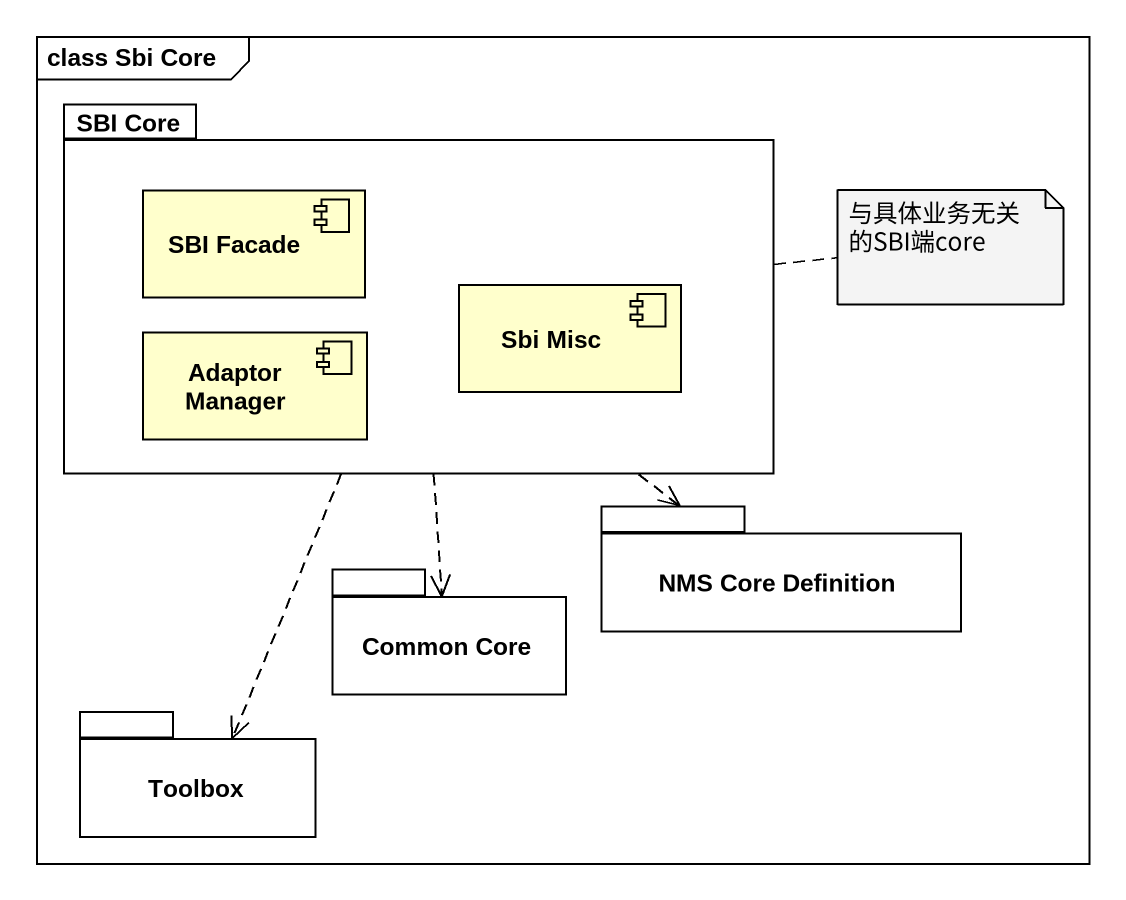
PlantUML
@startuml
mainframe class Sbi Core
package "SBI Core" as SBI_Core {
  component "SBI Facade" as SBI_Facade
  component "Adaptor Manager" as Adaptor_Manager
  component "Sbi Misc" as Sbi_Misc
}
package "NMS Core Definition" as NMS_Core_Definition {
}
package "Common Core" as Common_Core {
}
package Toolbox {
}
SBI_Core ..> NMS_Core_Definition
SBI_Core ..> Common_Core
SBI_Core ..> Toolbox
note right of SBI_Core : 与具体业务无关的SBI端core
@enduml
